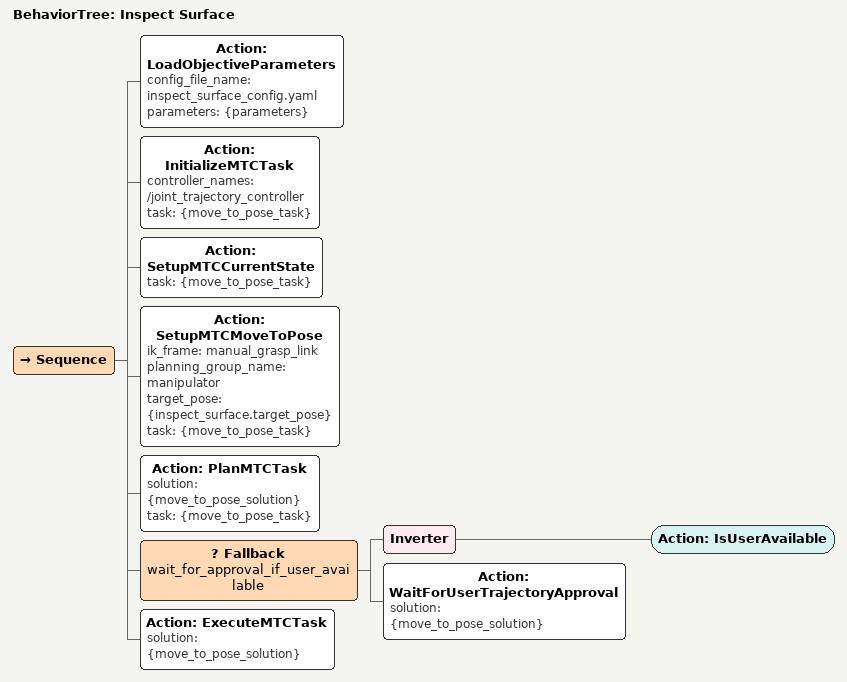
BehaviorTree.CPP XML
<?xml version="1.0"?>
<root main_tree_to_execute="Inspect Surface">
    <BehaviorTree ID="Inspect Surface" _description="Move the wrist camera to point towards a selected surface">
        <Sequence>
            <Action ID="LoadObjectiveParameters" config_file_name="inspect_surface_config.yaml" parameters="{parameters}"/>
            <Action ID="InitializeMTCTask" controller_names="/joint_trajectory_controller" task="{move_to_pose_task}"/>
            <Action ID="SetupMTCCurrentState" task="{move_to_pose_task}"/>
            <Action ID="SetupMTCMoveToPose" ik_frame="manual_grasp_link" planning_group_name="manipulator" target_pose="{inspect_surface.target_pose}" task="{move_to_pose_task}"/>
            <Action ID="PlanMTCTask" solution="{move_to_pose_solution}" task="{move_to_pose_task}"/>
            <Fallback name="wait_for_approval_if_user_available">
                <Inverter>
                    <Action ID="IsUserAvailable" />
                </Inverter>
                <Action ID="WaitForUserTrajectoryApproval" solution="{move_to_pose_solution}" />
            </Fallback>
            <Action ID="ExecuteMTCTask" solution="{move_to_pose_solution}" />
        </Sequence>
    </BehaviorTree>
</root>
